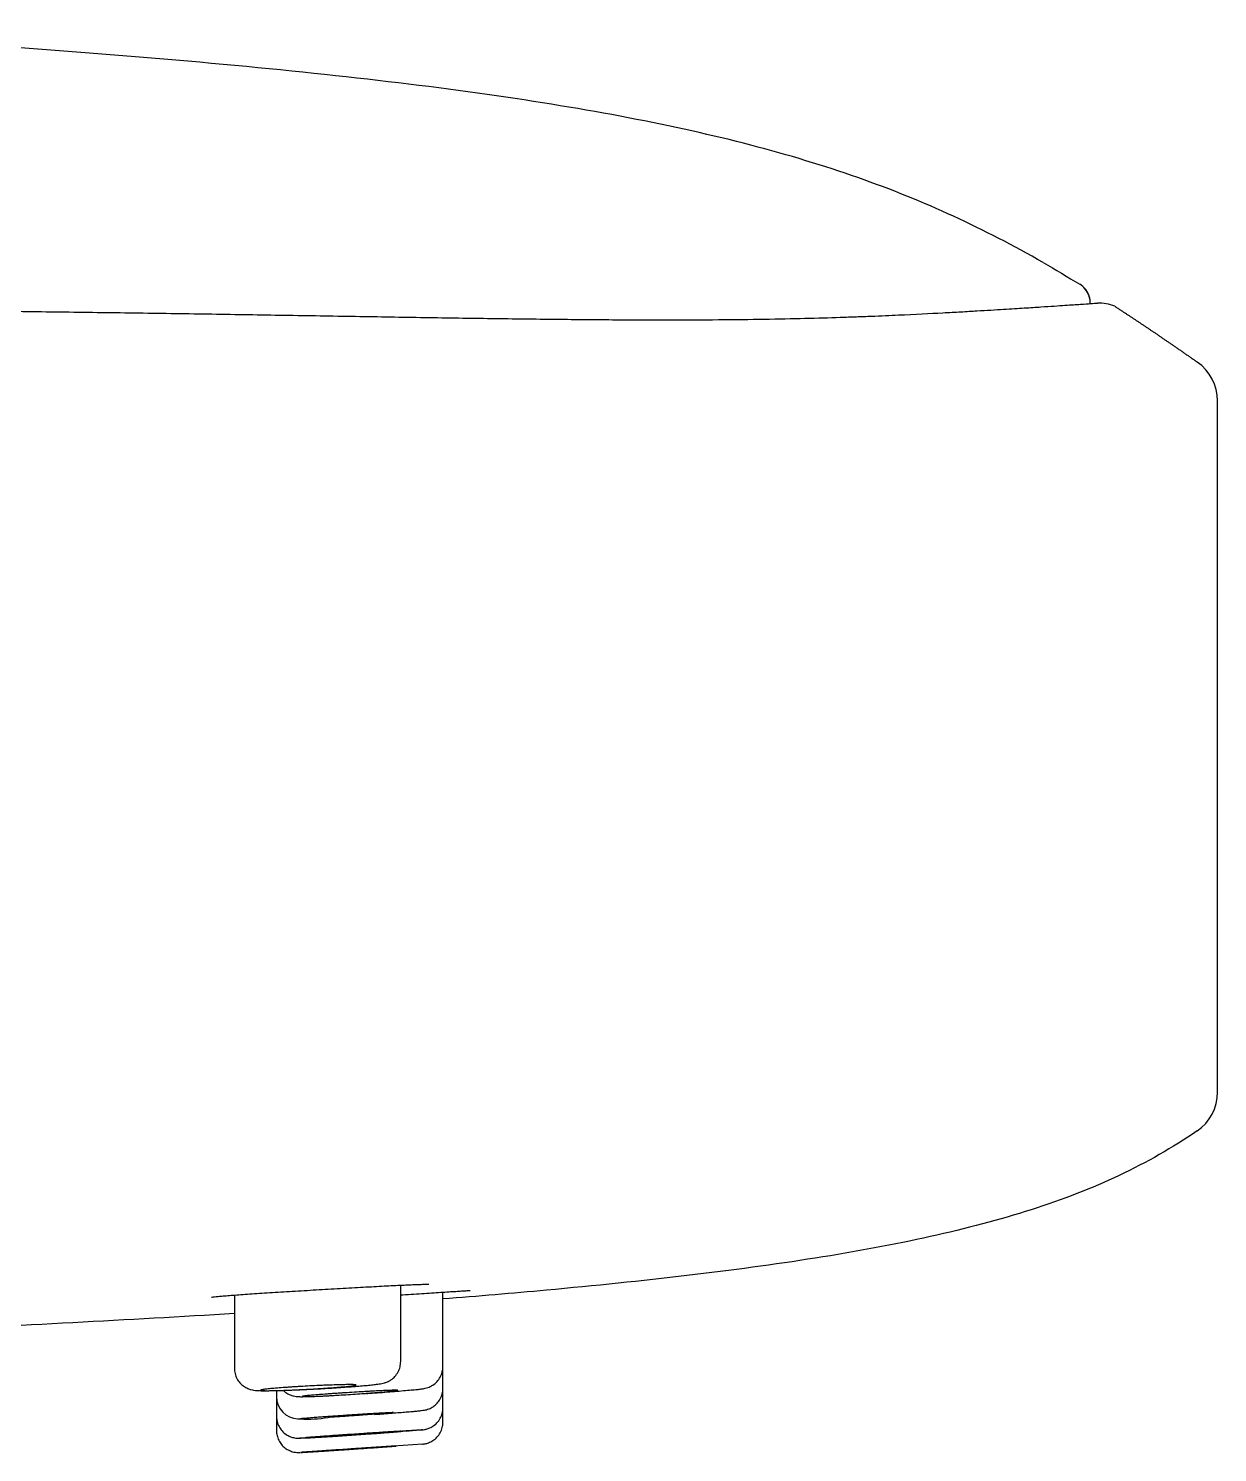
# Model space of a CAD drawing. Header units: millimetres. Extents: x 169 to 4368, y -1049 to 1924.
# Drawn here: x 532.024 to 534.739, y 1204.768 to 1208.019 of the extents above; entities that cross this region are included whole.
import ezdxf

# ---------------------------------------------------------------- set-up
doc = ezdxf.new("R2010")
doc.units = ezdxf.units.MM

msp = doc.modelspace()

# ---------------------------------------------------------------- linework, layer by layer
for p, q in [((534.4485, 1207.3913), (534.4483, 1207.3952)), ((534.4485, 1207.3913), (534.4483, 1207.3952)), ((534.7389, 1206.785), (534.7389, 1207.1691)), ((534.7389, 1205.5908), (534.7389, 1206.785)), ((532.874, 1204.9759), (532.874, 1205.1503)), ((532.4943, 1205.1277), (532.4943, 1204.9606)), ((532.9703, 1204.9641), (532.9703, 1205.1344)), ((532.9703, 1204.9146), (532.9703, 1204.9641)), ((532.9703, 1204.8701), (532.9703, 1204.9146)), ((532.5906, 1204.9097), (532.5906, 1204.8956)), ((532.5906, 1204.8956), (532.5906, 1204.8509)), ((532.5906, 1204.8509), (532.5906, 1204.8182)), ((532.9703, 1204.8374), (532.9703, 1204.8701)), ((532.9239, 1204.7875), (532.8575, 1204.7828))]:
    msp.add_line(p, q)
for centre, radius, start, end in [((534.3983, 1207.3928), 0.05, 39.2903, 58.5002), ((534.3982, 1207.3926), 0.0502, 3.0296, 44.4472), ((534.3982, 1207.3926), 0.0502, 3.0303, 42.5659), ((534.4677, 1207.2971), 0.0954, 67.4334, 91.7426), ((534.6305, 1207.169), 0.1085, 0.0621, 54.9697), ((534.6316, 1205.5909), 0.1074, 304.4124, 359.9354), ((532.6407, 1204.8957), 0.0502, 180.0436, 268.3074), ((532.6619, 1205.1283), 0.2837, 266.6376, 279.2736), ((532.6619, 1205.1283), 0.2837, 265.4084, 266.5819)]:
    msp.add_arc(centre, radius, start, end)
for points, knots in [([(534.3408, 1207.485), (534.2736, 1207.5234), (534.1387, 1207.5934), (533.922, 1207.6813), (533.6792, 1207.755), (533.4009, 1207.8171), (533.0794, 1207.8699), (532.7092, 1207.9153), (532.2864, 1207.9549), (531.9683, 1207.978), (531.6345, 1207.9997), (531.4599, 1208.0099), (531.2769, 1208.0194)], [0, 0, 0, 0, 0.111277, 0.222554, 0.333831, 0.445109, 0.556386, 0.667663, 0.77894, 0.890217, 0.890217, 1, 1, 1, 1]), ([(528.1116, 1207.3925), (528.3436, 1207.3922), (528.5757, 1207.3918), (529.0397, 1207.3909), (529.2717, 1207.3904), (529.7355, 1207.3891), (529.9674, 1207.3884), (530.3148, 1207.3869), (530.4306, 1207.3864), (530.662, 1207.3852), (530.7776, 1207.3845), (531.0085, 1207.383), (531.1239, 1207.3822), (531.3543, 1207.3804), (531.4692, 1207.3793), (531.6983, 1207.3771), (531.8125, 1207.3759), (531.983, 1207.3739), (532.0397, 1207.3732), (532.1528, 1207.3717), (532.2092, 1207.371), (532.3214, 1207.3694), (532.3772, 1207.3685), (532.4604, 1207.3673), (532.4881, 1207.3668), (532.5432, 1207.366), (532.5707, 1207.3655), (532.6527, 1207.3642), (532.7069, 1207.3633), (532.8139, 1207.3616), (532.8668, 1207.3607), (532.945, 1207.3595), (532.9709, 1207.3591), (533.0221, 1207.3583), (533.0981, 1207.3572), (533.1716, 1207.3563), (533.243, 1207.3555), (533.2666, 1207.3553), (533.3127, 1207.3549), (533.3353, 1207.3547), (533.4016, 1207.3543), (533.4439, 1207.3542), (533.5247, 1207.3542), (533.5632, 1207.3544), (533.6364, 1207.3549), (533.6712, 1207.3554), (533.77, 1207.3569), (533.8272, 1207.3584), (533.8904, 1207.3605), (533.9026, 1207.3609), (533.9262, 1207.3618), (533.9376, 1207.3622), (533.9707, 1207.3635), (533.9912, 1207.3644), (534.0488, 1207.367), (534.082, 1207.3687), (534.1188, 1207.3707), (534.126, 1207.3711), (534.1398, 1207.3719), (534.1465, 1207.3722), (534.1659, 1207.3733), (534.1781, 1207.374), (534.2123, 1207.376), (534.2323, 1207.3772), (534.2679, 1207.3794), (534.2837, 1207.3804), (534.3119, 1207.3822), (534.3244, 1207.383), (534.3469, 1207.3845), (534.3569, 1207.3852), (534.3749, 1207.3864), (534.383, 1207.387), (534.4048, 1207.3884), (534.4164, 1207.3892), (534.4355, 1207.3904), (534.4431, 1207.3909), (534.4557, 1207.3918), (534.4607, 1207.3922), (534.4648, 1207.3925)], [0, 0, 0, 0, 0.0625, 0.0625, 0.125, 0.125, 0.1875, 0.1875, 0.21875, 0.21875, 0.25, 0.25, 0.28125, 0.28125, 0.3125, 0.3125, 0.34375, 0.34375, 0.359375, 0.359375, 0.375, 0.375, 0.390625, 0.390625, 0.398438, 0.398438, 0.40625, 0.40625, 0.421875, 0.421875, 0.4375, 0.4375, 0.445313, 0.445313, 0.453125, 0.46875, 0.46875, 0.476563, 0.476563, 0.484375, 0.484375, 0.5, 0.5, 0.515625, 0.515625, 0.53125, 0.53125, 0.5625, 0.5625, 0.570313, 0.570313, 0.578125, 0.578125, 0.59375, 0.59375, 0.625, 0.625, 0.632813, 0.632813, 0.640625, 0.640625, 0.65625, 0.65625, 0.6875, 0.6875, 0.71875, 0.71875, 0.75, 0.75, 0.78125, 0.78125, 0.8125, 0.8125, 0.875, 0.875, 0.9375, 0.9375, 1, 1, 1, 1]), ([(534.6922, 1205.5023), (534.6361, 1205.464), (534.5774, 1205.4306), (534.4521, 1205.3715), (534.3854, 1205.3457), (534.2419, 1205.2996), (534.165, 1205.2793), (534.0007, 1205.2429), (533.9131, 1205.2267), (533.7278, 1205.1974), (533.6299, 1205.1842), (533.4249, 1205.16), (533.3177, 1205.149), (533.1296, 1205.1318), (533.0507, 1205.1251), (532.9703, 1205.1188)], [0, 0, 0, 0, 0.149401, 0.149401, 0.298812, 0.298812, 0.448224, 0.448224, 0.597635, 0.597635, 0.747047, 0.747047, 0.896459, 0.896459, 1, 1, 1, 1]), ([(532.4419, 1205.1229), (532.4419, 1205.1229), (532.4425, 1205.123), (532.4456, 1205.1235), (532.4524, 1205.1242), (532.4624, 1205.1252), (532.4754, 1205.1263), (532.4909, 1205.1275), (532.5089, 1205.1288), (532.5291, 1205.1302), (532.5513, 1205.1317), (532.575, 1205.1332), (532.6002, 1205.1348), (532.6265, 1205.1364), (532.6535, 1205.1381), (532.681, 1205.1397), (532.7085, 1205.1413), (532.7359, 1205.1429), (532.7627, 1205.1444), (532.7886, 1205.1459), (532.8133, 1205.1472), (532.8366, 1205.1485), (532.858, 1205.1495), (532.8775, 1205.1505), (532.8947, 1205.1513), (532.9094, 1205.1518), (532.9213, 1205.1522), (532.9302, 1205.1524), (532.9339, 1205.1524), (532.9355, 1205.1524)], [0, 0, 0, 0, 0.013578, 0.045331, 0.081588, 0.119283, 0.157516, 0.195931, 0.234426, 0.273069, 0.31171, 0.350344, 0.389083, 0.427787, 0.466524, 0.505217, 0.543968, 0.582674, 0.621411, 0.660125, 0.698741, 0.73742, 0.776036, 0.814581, 0.853002, 0.891393, 0.929393, 0.966835, 1, 1, 1, 1]), ([(532.9355, 1205.1524), (532.9355, 1205.1524), (532.9357, 1205.1524), (532.936, 1205.1524), (532.9363, 1205.1524), (532.9365, 1205.1524), (532.9368, 1205.1524), (532.937, 1205.1524), (532.9372, 1205.1524), (532.9374, 1205.1524), (532.9375, 1205.1524), (532.9376, 1205.1523), (532.9378, 1205.1523), (532.9378, 1205.1523), (532.9379, 1205.1523), (532.9379, 1205.1523), (532.938, 1205.1523), (532.938, 1205.1523), (532.938, 1205.1523)], [0, 0, 0, 0, 0.045498, 0.120857, 0.195252, 0.26848, 0.340449, 0.411063, 0.480222, 0.547824, 0.613767, 0.677951, 0.740281, 0.800669, 0.859039, 0.915328, 0.96949, 1, 1, 1, 1]), ([(532.874, 1205.1281), (532.8757, 1205.1282), (532.8859, 1205.1288), (532.9044, 1205.13), (532.9282, 1205.1316), (532.9504, 1205.1331), (532.9705, 1205.1344), (532.9884, 1205.1355), (533.0038, 1205.1365), (533.0164, 1205.1373), (533.0264, 1205.1379), (533.0307, 1205.1381), (533.0327, 1205.1382)], [0, 0, 0, 0, 0.0206468, 0.1302486, 0.239932, 0.349582, 0.4590551, 0.5682601, 0.6776278, 0.7863612, 0.8946623, 1, 1, 1, 1]), ([(532.4943, 1205.0856), (532.373, 1205.0781), (532.2498, 1205.0711), (531.9995, 1205.0578), (531.8724, 1205.0515), (531.7105, 1205.0439), (531.6759, 1205.0423), (531.6412, 1205.0408)], [0, 0, 0, 0, 0.4360712, 0.4360712, 0.8792363, 0.8792363, 1, 1, 1, 1]), ([(532.4943, 1204.9606), (532.4943, 1204.9562), (532.4953, 1204.9488), (532.4996, 1204.9369), (532.5065, 1204.9271), (532.5152, 1204.9193), (532.5242, 1204.9144), (532.5325, 1204.9116), (532.5399, 1204.9103), (532.5473, 1204.9096), (532.557, 1204.9093), (532.5705, 1204.9094), (532.585, 1204.9096), (532.6014, 1204.91), (532.6195, 1204.9106), (532.6389, 1204.9114), (532.6593, 1204.9123), (532.6802, 1204.9134), (532.7013, 1204.9146), (532.7221, 1204.9158), (532.7422, 1204.9172), (532.7611, 1204.9185), (532.7785, 1204.9199), (532.7942, 1204.9213), (532.8079, 1204.9226), (532.8204, 1204.9241), (532.8286, 1204.9253), (532.836, 1204.9269), (532.8437, 1204.9295), (532.8525, 1204.9342), (532.8613, 1204.9418), (532.8686, 1204.9519), (532.873, 1204.964), (532.874, 1204.9715), (532.874, 1204.9759)], [0, 0, 0, 0, 0.021681, 0.043815, 0.06569, 0.086995, 0.106379, 0.122838, 0.140061, 0.17044, 0.222687, 0.263623, 0.302465, 0.340762, 0.378732, 0.416623, 0.454313, 0.492089, 0.529782, 0.567549, 0.60533, 0.64326, 0.681331, 0.719713, 0.758919, 0.800485, 0.852102, 0.875602, 0.892666, 0.911123, 0.932966, 0.955735, 0.9785, 1, 1, 1, 1]), ([(532.9084, 1204.9119), (532.9122, 1204.9123), (532.9194, 1204.9131), (532.9255, 1204.9139), (532.9319, 1204.9152), (532.9394, 1204.9176), (532.9484, 1204.9222), (532.9575, 1204.9299), (532.9649, 1204.9402), (532.9693, 1204.9523), (532.9703, 1204.9598), (532.9703, 1204.9641)], [0, 0, 0, 0, 0.178803, 0.383163, 0.464045, 0.529157, 0.609999, 0.707691, 0.808407, 0.908033, 1, 1, 1, 1]), ([(532.6722, 1204.9204), (532.6794, 1204.9208), (532.6864, 1204.9211), (532.6966, 1204.9216), (532.7, 1204.9217), (532.7067, 1204.922), (532.71, 1204.9221), (532.7195, 1204.9224), (532.7255, 1204.9226), (532.7339, 1204.9229), (532.7366, 1204.9229), (532.7418, 1204.9231), (532.7442, 1204.9231), (532.7511, 1204.9232), (532.7552, 1204.9233), (532.7604, 1204.9232), (532.762, 1204.9232), (532.7648, 1204.9232), (532.7673, 1204.9231), (532.7692, 1204.923), (532.7707, 1204.9228), (532.7712, 1204.9227), (532.7724, 1204.9225), (532.7725, 1204.9222), (532.7716, 1204.9219), (532.7711, 1204.9217), (532.7698, 1204.9214), (532.769, 1204.9213), (532.766, 1204.9208), (532.7634, 1204.9204), (532.7585, 1204.9198), (532.7566, 1204.9196), (532.7527, 1204.9192), (532.7506, 1204.919), (532.744, 1204.9184), (532.739, 1204.918), (532.728, 1204.917), (532.7221, 1204.9166), (532.7128, 1204.9159), (532.7096, 1204.9157), (532.703, 1204.9152), (532.6996, 1204.915), (532.6894, 1204.9143), (532.6824, 1204.9139), (532.6682, 1204.9131), (532.6609, 1204.9127), (532.6467, 1204.9119), (532.6397, 1204.9116), (532.6294, 1204.9111), (532.6259, 1204.911), (532.6193, 1204.9107), (532.6128, 1204.9104), (532.6066, 1204.9102), (532.6006, 1204.91), (532.5977, 1204.9099), (532.5892, 1204.9097), (532.5841, 1204.9096), (532.5772, 1204.9095), (532.575, 1204.9095), (532.5709, 1204.9094), (532.569, 1204.9094), (532.5638, 1204.9095), (532.561, 1204.9095), (532.5577, 1204.9097), (532.5568, 1204.9098), (532.5553, 1204.9099), (532.5547, 1204.91), (532.5535, 1204.9103), (532.5534, 1204.9105), (532.5546, 1204.9111), (532.5559, 1204.9114), (532.5589, 1204.9119), (532.56, 1204.9121), (532.5627, 1204.9124), (532.5642, 1204.9126), (532.5691, 1204.9132), (532.573, 1204.9136), (532.5819, 1204.9145), (532.587, 1204.9149), (532.5979, 1204.9158), (532.6037, 1204.9162), (532.6131, 1204.9169), (532.6164, 1204.9171), (532.6229, 1204.9176), (532.6296, 1204.918), (532.6365, 1204.9184), (532.6435, 1204.9188), (532.647, 1204.919), (532.6578, 1204.9197), (532.665, 1204.92), (532.6722, 1204.9204)], [0, 0, 0, 0, 0.03125, 0.03125, 0.046875, 0.046875, 0.0625, 0.0625, 0.09375, 0.09375, 0.109375, 0.109375, 0.125, 0.125, 0.15625, 0.15625, 0.171875, 0.171875, 0.1875, 0.203125, 0.203125, 0.21875, 0.21875, 0.25, 0.25, 0.265625, 0.265625, 0.28125, 0.28125, 0.3125, 0.3125, 0.328125, 0.328125, 0.34375, 0.34375, 0.375, 0.375, 0.40625, 0.40625, 0.421875, 0.421875, 0.4375, 0.4375, 0.46875, 0.46875, 0.5, 0.5, 0.53125, 0.53125, 0.546875, 0.546875, 0.5625, 0.578125, 0.578125, 0.59375, 0.59375, 0.625, 0.625, 0.640625, 0.640625, 0.65625, 0.65625, 0.6875, 0.6875, 0.703125, 0.703125, 0.71875, 0.71875, 0.75, 0.75, 0.78125, 0.78125, 0.796875, 0.796875, 0.8125, 0.8125, 0.84375, 0.84375, 0.875, 0.875, 0.90625, 0.90625, 0.921875, 0.921875, 0.9375, 0.953125, 0.953125, 0.96875, 0.96875, 1, 1, 1, 1]), ([(532.8144, 1204.8553), (532.8167, 1204.8554), (532.8257, 1204.8561), (532.8408, 1204.8572), (532.8591, 1204.8586), (532.8758, 1204.8599), (532.8906, 1204.8612), (532.9034, 1204.8623), (532.914, 1204.8633), (532.922, 1204.8642), (532.9263, 1204.8647), (532.9321, 1204.8658), (532.9397, 1204.8682), (532.9485, 1204.8727), (532.9575, 1204.8805), (532.9647, 1204.8904), (532.9693, 1204.9025), (532.9703, 1204.9101), (532.9703, 1204.9146)], [0, 0, 0, 0, 0.028066, 0.110165, 0.192321, 0.274673, 0.357159, 0.440398, 0.525203, 0.618716, 0.699452, 0.730653, 0.760765, 0.80273, 0.851206, 0.901472, 0.9511, 1, 1, 1, 1]), ([(532.6058, 1204.9102), (532.6078, 1204.9083), (532.6127, 1204.9042), (532.6209, 1204.8998), (532.6294, 1204.8971), (532.6362, 1204.8961), (532.6422, 1204.8957), (532.6463, 1204.8957), (532.6496, 1204.8957)], [0, 0, 0, 0, 0.111102, 0.264781, 0.387836, 0.495934, 0.652921, 1, 1, 1, 1]), ([(532.7682, 1204.9059), (532.7754, 1204.9063), (532.7824, 1204.9067), (532.7927, 1204.9073), (532.796, 1204.9075), (532.8027, 1204.9079), (532.806, 1204.9081), (532.8155, 1204.9086), (532.8215, 1204.9089), (532.8298, 1204.9093), (532.8325, 1204.9094), (532.8376, 1204.9096), (532.8401, 1204.9097), (532.8469, 1204.91), (532.8509, 1204.9102), (532.8561, 1204.9103), (532.8577, 1204.9104), (532.8604, 1204.9104), (532.8629, 1204.9104), (532.8647, 1204.9104), (532.8661, 1204.9104), (532.8667, 1204.9103), (532.8678, 1204.9102), (532.8679, 1204.9101), (532.8669, 1204.9098), (532.8664, 1204.9097), (532.865, 1204.9095), (532.8642, 1204.9094), (532.8611, 1204.909), (532.8585, 1204.9086), (532.8535, 1204.9081), (532.8516, 1204.908), (532.8477, 1204.9076), (532.8456, 1204.9074), (532.8388, 1204.9068), (532.8338, 1204.9064), (532.8227, 1204.9055), (532.8168, 1204.905), (532.8075, 1204.9043), (532.8042, 1204.904), (532.7976, 1204.9036), (532.7942, 1204.9033), (532.784, 1204.9026), (532.777, 1204.9021), (532.7628, 1204.9012), (532.7556, 1204.9007), (532.7414, 1204.8998), (532.7344, 1204.8994), (532.724, 1204.8988), (532.7206, 1204.8986), (532.714, 1204.8982), (532.7075, 1204.8979), (532.7014, 1204.8975), (532.6954, 1204.8972), (532.6925, 1204.8971), (532.684, 1204.8967), (532.679, 1204.8965), (532.6721, 1204.8962), (532.67, 1204.8962), (532.6659, 1204.896), (532.664, 1204.896), (532.6589, 1204.8958), (532.6561, 1204.8958), (532.6529, 1204.8958), (532.652, 1204.8958), (532.6505, 1204.8959), (532.65, 1204.8959), (532.6488, 1204.8961), (532.6488, 1204.8962), (532.6501, 1204.8966), (532.6514, 1204.8968), (532.6545, 1204.8972), (532.6556, 1204.8974), (532.6583, 1204.8977), (532.6599, 1204.8979), (532.6649, 1204.8984), (532.6688, 1204.8987), (532.6777, 1204.8995), (532.6829, 1204.8999), (532.6938, 1204.9008), (532.6997, 1204.9013), (532.7091, 1204.902), (532.7124, 1204.9022), (532.719, 1204.9027), (532.7257, 1204.9031), (532.7326, 1204.9036), (532.7396, 1204.9041), (532.7431, 1204.9043), (532.7539, 1204.905), (532.761, 1204.9054), (532.7682, 1204.9059)], [0, 0, 0, 0, 0.03125, 0.03125, 0.046875, 0.046875, 0.0625, 0.0625, 0.09375, 0.09375, 0.109375, 0.109375, 0.125, 0.125, 0.15625, 0.15625, 0.171875, 0.171875, 0.1875, 0.203125, 0.203125, 0.21875, 0.21875, 0.25, 0.25, 0.265625, 0.265625, 0.28125, 0.28125, 0.3125, 0.3125, 0.328125, 0.328125, 0.34375, 0.34375, 0.375, 0.375, 0.40625, 0.40625, 0.421875, 0.421875, 0.4375, 0.4375, 0.46875, 0.46875, 0.5, 0.5, 0.53125, 0.53125, 0.546875, 0.546875, 0.5625, 0.578125, 0.578125, 0.59375, 0.59375, 0.625, 0.625, 0.640625, 0.640625, 0.65625, 0.65625, 0.6875, 0.6875, 0.703125, 0.703125, 0.71875, 0.71875, 0.75, 0.75, 0.78125, 0.78125, 0.796875, 0.796875, 0.8125, 0.8125, 0.84375, 0.84375, 0.875, 0.875, 0.90625, 0.90625, 0.921875, 0.921875, 0.9375, 0.953125, 0.953125, 0.96875, 0.96875, 1, 1, 1, 1]), ([(532.7963, 1204.903), (532.8004, 1204.9033), (532.8125, 1204.9042), (532.8323, 1204.9056), (532.8548, 1204.9074), (532.8758, 1204.9091), (532.8937, 1204.9106), (532.904, 1204.9115), (532.9084, 1204.9119)], [0, 0, 0, 0, 0.095166, 0.281726, 0.468031, 0.655085, 0.842615, 1, 1, 1, 1]), ([(532.5906, 1204.8509), (532.5906, 1204.8465), (532.5915, 1204.8391), (532.5959, 1204.8272), (532.6028, 1204.8174), (532.6118, 1204.8094), (532.6216, 1204.8043), (532.6303, 1204.8017), (532.6374, 1204.8009), (532.6421, 1204.8008), (532.6438, 1204.8009), (532.6453, 1204.8009)], [0, 0, 0, 0, 0.1202809, 0.2421601, 0.3627196, 0.4814935, 0.596408, 0.6924977, 0.7556011, 0.8226652, 1, 1, 1, 1]), ([(532.6451, 1204.8461), (532.6486, 1204.8464), (532.6536, 1204.8468), (532.6616, 1204.8475), (532.6633, 1204.8476), (532.6668, 1204.8479), (532.6686, 1204.8481), (532.6743, 1204.8485), (532.6784, 1204.8488), (532.687, 1204.8495), (532.6917, 1204.8498), (532.7012, 1204.8505), (532.7061, 1204.8509), (532.7138, 1204.8514), (532.7163, 1204.8516), (532.7216, 1204.852), (532.7242, 1204.8521), (532.7323, 1204.8527), (532.743, 1204.8534), (532.7538, 1204.8541), (532.7647, 1204.8549), (532.7701, 1204.8552), (532.7806, 1204.8559), (532.7857, 1204.8562), (532.7932, 1204.8567), (532.7957, 1204.8568), (532.8006, 1204.8571), (532.8029, 1204.8573), (532.8099, 1204.8577), (532.8143, 1204.8579), (532.8226, 1204.8584), (532.8266, 1204.8586), (532.8338, 1204.859), (532.8371, 1204.8592), (532.8416, 1204.8594), (532.843, 1204.8595), (532.8456, 1204.8596), (532.8468, 1204.8597), (532.8525, 1204.8599), (532.8555, 1204.86), (532.8573, 1204.8599), (532.8576, 1204.8599), (532.8579, 1204.8599), (532.8579, 1204.8598), (532.8578, 1204.8597), (532.8573, 1204.8596), (532.8555, 1204.8593), (532.8542, 1204.8592), (532.8508, 1204.8588), (532.8487, 1204.8586), (532.8451, 1204.8583), (532.8438, 1204.8582), (532.841, 1204.8579), (532.8395, 1204.8578), (532.8348, 1204.8574), (532.8313, 1204.8571), (532.8239, 1204.8565), (532.8198, 1204.8561), (532.8112, 1204.8554), (532.8021, 1204.8547), (532.7923, 1204.854), (532.7847, 1204.8535), (532.7821, 1204.8533), (532.7768, 1204.8529), (532.7742, 1204.8527), (532.7663, 1204.8521), (532.7609, 1204.8518), (532.7501, 1204.851), (532.7446, 1204.8507), (532.7338, 1204.8499), (532.7285, 1204.8496), (532.7179, 1204.8489), (532.7127, 1204.8486), (532.7076, 1204.8483)], [0, 0, 0, 0, 0.0625, 0.0625, 0.078125, 0.078125, 0.09375, 0.09375, 0.125, 0.125, 0.15625, 0.15625, 0.1875, 0.1875, 0.203125, 0.203125, 0.21875, 0.21875, 0.25, 0.28125, 0.28125, 0.3125, 0.3125, 0.34375, 0.34375, 0.359375, 0.359375, 0.375, 0.375, 0.40625, 0.40625, 0.4375, 0.4375, 0.46875, 0.46875, 0.484375, 0.484375, 0.5, 0.5, 0.5625, 0.5625, 0.578125, 0.578125, 0.59375, 0.59375, 0.625, 0.625, 0.65625, 0.65625, 0.6875, 0.6875, 0.703125, 0.703125, 0.71875, 0.71875, 0.75, 0.75, 0.78125, 0.78125, 0.8125, 0.84375, 0.84375, 0.859375, 0.859375, 0.875, 0.875, 0.90625, 0.90625, 0.9375, 0.9375, 0.96875, 0.96875, 1, 1, 1, 1]), ([(532.9229, 1204.82), (532.9229, 1204.82), (532.9243, 1204.8202), (532.9259, 1204.8203), (532.9314, 1204.8213), (532.9393, 1204.8236), (532.9481, 1204.8281), (532.9574, 1204.8359), (532.9647, 1204.8459), (532.9693, 1204.8581), (532.9703, 1204.8657), (532.9703, 1204.8701)], [0, 0, 0, 0, 0.001397, 0.189756, 0.260444, 0.341844, 0.457649, 0.590354, 0.729687, 0.867055, 1, 1, 1, 1]), ([(532.5906, 1204.8182), (532.5905, 1204.8142), (532.5914, 1204.8073), (532.5952, 1204.796), (532.6015, 1204.7864), (532.6098, 1204.7782), (532.6195, 1204.7725), (532.6287, 1204.7693), (532.6364, 1204.7683), (532.6415, 1204.7682), (532.6427, 1204.7683), (532.6436, 1204.7683), (532.644, 1204.7683)], [0, 0, 0, 0, 0.117405, 0.243416, 0.368154, 0.49124, 0.612025, 0.726969, 0.808277, 0.85427, 0.925966, 1, 1, 1, 1]), ([(532.7686, 1204.8104), (532.7595, 1204.8098), (532.7414, 1204.8085), (532.7161, 1204.8067), (532.6932, 1204.8051), (532.6739, 1204.8037), (532.6588, 1204.8025), (532.6485, 1204.8016), (532.6434, 1204.8011), (532.6438, 1204.8009), (532.6494, 1204.801), (532.6604, 1204.8015), (532.6759, 1204.8024), (532.6957, 1204.8035), (532.7188, 1204.805), (532.7444, 1204.8066), (532.7715, 1204.8084), (532.7991, 1204.8103), (532.8261, 1204.8123), (532.8515, 1204.8141), (532.8744, 1204.8159), (532.8937, 1204.8174), (532.9089, 1204.8187), (532.9192, 1204.8196), (532.9244, 1204.8202), (532.924, 1204.8203), (532.9184, 1204.8201), (532.9074, 1204.8195), (532.8918, 1204.8186), (532.872, 1204.8173), (532.8489, 1204.8158), (532.8233, 1204.8141), (532.7962, 1204.8123), (532.7777, 1204.811), (532.7686, 1204.8104)], [0, 0, 0, 0, 0.031295, 0.062595, 0.093826, 0.125074, 0.156324, 0.187607, 0.218823, 0.25009, 0.281281, 0.312528, 0.343713, 0.374951, 0.406145, 0.437385, 0.468603, 0.499857, 0.53111, 0.562384, 0.593684, 0.624998, 0.656205, 0.687439, 0.718658, 0.749924, 0.781158, 0.812452, 0.843659, 0.874924, 0.906119, 0.93736, 0.968671, 1, 1, 1, 1]), ([(532.7742, 1204.8105), (532.7814, 1204.811), (532.7884, 1204.8115), (532.7987, 1204.8122), (532.8021, 1204.8124), (532.8087, 1204.8128), (532.812, 1204.813), (532.8216, 1204.8137), (532.8276, 1204.814), (532.836, 1204.8146), (532.8387, 1204.8147), (532.8439, 1204.8151), (532.8463, 1204.8152), (532.8533, 1204.8156), (532.8573, 1204.8159), (532.8626, 1204.8162), (532.8642, 1204.8163), (532.8671, 1204.8164), (532.8696, 1204.8166), (532.8714, 1204.8166), (532.873, 1204.8167), (532.8735, 1204.8167), (532.8748, 1204.8167), (532.8749, 1204.8167), (532.874, 1204.8165), (532.8736, 1204.8165), (532.8723, 1204.8163), (532.8715, 1204.8162), (532.8685, 1204.816), (532.8659, 1204.8157), (532.861, 1204.8153), (532.8592, 1204.8152), (532.8553, 1204.8148), (532.8532, 1204.8147), (532.8466, 1204.8141), (532.8416, 1204.8138), (532.8306, 1204.8129), (532.8248, 1204.8125), (532.8154, 1204.8118), (532.8122, 1204.8115), (532.8057, 1204.8111), (532.8023, 1204.8108), (532.7921, 1204.8101), (532.7851, 1204.8096), (532.7709, 1204.8086), (532.7637, 1204.8081), (532.7494, 1204.8071), (532.7424, 1204.8067), (532.7321, 1204.806), (532.7287, 1204.8058), (532.722, 1204.8053), (532.7155, 1204.8049), (532.7093, 1204.8045), (532.7033, 1204.8042), (532.7004, 1204.804), (532.6919, 1204.8035), (532.6868, 1204.8032), (532.6798, 1204.8028), (532.6776, 1204.8027), (532.6735, 1204.8024), (532.6716, 1204.8023), (532.6664, 1204.8021), (532.6635, 1204.8019), (532.6602, 1204.8018), (532.6593, 1204.8018), (532.6577, 1204.8017), (532.6572, 1204.8017), (532.6559, 1204.8017), (532.6558, 1204.8018), (532.6567, 1204.8019), (532.6571, 1204.802), (532.6584, 1204.8021), (532.66, 1204.8023), (532.6623, 1204.8025), (532.6649, 1204.8027), (532.6664, 1204.8028), (532.6713, 1204.8032), (532.6752, 1204.8035), (532.684, 1204.8042), (532.6891, 1204.8046), (532.7, 1204.8054), (532.7058, 1204.8058), (532.7152, 1204.8065), (532.7185, 1204.8067), (532.725, 1204.8071), (532.7317, 1204.8076), (532.7386, 1204.8081), (532.7455, 1204.8086), (532.7491, 1204.8088), (532.7598, 1204.8095), (532.767, 1204.81), (532.7742, 1204.8105)], [0, 0, 0, 0, 0.03125, 0.03125, 0.046875, 0.046875, 0.0625, 0.0625, 0.09375, 0.09375, 0.109375, 0.109375, 0.125, 0.125, 0.15625, 0.15625, 0.171875, 0.171875, 0.1875, 0.203125, 0.203125, 0.21875, 0.21875, 0.25, 0.25, 0.265625, 0.265625, 0.28125, 0.28125, 0.3125, 0.3125, 0.328125, 0.328125, 0.34375, 0.34375, 0.375, 0.375, 0.40625, 0.40625, 0.421875, 0.421875, 0.4375, 0.4375, 0.46875, 0.46875, 0.5, 0.5, 0.53125, 0.53125, 0.546875, 0.546875, 0.5625, 0.578125, 0.578125, 0.59375, 0.59375, 0.625, 0.625, 0.640625, 0.640625, 0.65625, 0.65625, 0.6875, 0.6875, 0.703125, 0.703125, 0.71875, 0.71875, 0.75, 0.75, 0.765625, 0.765625, 0.78125, 0.796875, 0.796875, 0.8125, 0.8125, 0.84375, 0.84375, 0.875, 0.875, 0.90625, 0.90625, 0.921875, 0.921875, 0.9375, 0.953125, 0.953125, 0.96875, 0.96875, 1, 1, 1, 1]), ([(532.9239, 1204.7875), (532.9241, 1204.7875), (532.9247, 1204.7875), (532.9254, 1204.7876), (532.9307, 1204.7883), (532.9388, 1204.7906), (532.9479, 1204.7952), (532.9574, 1204.8031), (532.9646, 1204.813), (532.9693, 1204.8252), (532.9703, 1204.8328), (532.9703, 1204.8374)], [0, 0, 0, 0, 0.023314, 0.13623, 0.189648, 0.283391, 0.416075, 0.558369, 0.707731, 0.854901, 1, 1, 1, 1]), ([(532.6449, 1204.7684), (532.6448, 1204.7684), (532.6454, 1204.7685), (532.6474, 1204.7686), (532.6482, 1204.7687), (532.6502, 1204.7688), (532.6513, 1204.7689), (532.6553, 1204.7692), (532.6586, 1204.7694), (532.6644, 1204.7698), (532.6665, 1204.77), (532.671, 1204.7703), (532.6734, 1204.7705), (532.6808, 1204.771), (532.6863, 1204.7713), (532.6952, 1204.7719), (532.6982, 1204.7721), (532.7045, 1204.7726), (532.7109, 1204.773), (532.7176, 1204.7734), (532.7244, 1204.7739), (532.7279, 1204.7741), (532.7384, 1204.7748), (532.7455, 1204.7753), (532.7562, 1204.776), (532.7597, 1204.7763), (532.7669, 1204.7768), (532.7705, 1204.777), (532.781, 1204.7777), (532.7879, 1204.7782), (532.7978, 1204.7788), (532.8011, 1204.7791), (532.8075, 1204.7795), (532.8106, 1204.7797), (532.8196, 1204.7803), (532.8252, 1204.7807), (532.8355, 1204.7814), (532.8401, 1204.7817), (532.8462, 1204.7821), (532.8481, 1204.7822), (532.8516, 1204.7824), (532.8532, 1204.7825), (532.8575, 1204.7828), (532.8596, 1204.7829), (532.8626, 1204.7831), (532.8635, 1204.7832), (532.8637, 1204.7831), (532.8631, 1204.7831), (532.8611, 1204.7829), (532.8603, 1204.7828), (532.8583, 1204.7827), (532.856, 1204.7825), (532.8531, 1204.7823), (532.8498, 1204.782), (532.848, 1204.7819), (532.8421, 1204.7815), (532.8377, 1204.7812), (532.8302, 1204.7806), (532.8276, 1204.7804), (532.8221, 1204.78), (532.8192, 1204.7798), (532.8104, 1204.7792), (532.8042, 1204.7788), (532.7943, 1204.7781), (532.791, 1204.7778), (532.7841, 1204.7774), (532.7807, 1204.7771), (532.7702, 1204.7764), (532.7632, 1204.7759), (532.7488, 1204.7749), (532.7416, 1204.7745), (532.7311, 1204.7738), (532.7276, 1204.7735), (532.7208, 1204.7731), (532.7173, 1204.7728), (532.7073, 1204.7722), (532.701, 1204.7718), (532.689, 1204.771), (532.6833, 1204.7707), (532.673, 1204.77), (532.6684, 1204.7697), (532.6623, 1204.7694), (532.6604, 1204.7692), (532.6569, 1204.769), (532.6553, 1204.7689), (532.6511, 1204.7687), (532.6489, 1204.7686), (532.6458, 1204.7684), (532.645, 1204.7684), (532.6449, 1204.7684)], [0, 0, 0, 0, 0.03125, 0.03125, 0.046875, 0.046875, 0.0625, 0.0625, 0.09375, 0.09375, 0.109375, 0.109375, 0.125, 0.125, 0.15625, 0.15625, 0.171875, 0.171875, 0.1875, 0.203125, 0.203125, 0.21875, 0.21875, 0.25, 0.25, 0.265625, 0.265625, 0.28125, 0.28125, 0.3125, 0.3125, 0.328125, 0.328125, 0.34375, 0.34375, 0.375, 0.375, 0.40625, 0.40625, 0.421875, 0.421875, 0.4375, 0.4375, 0.46875, 0.46875, 0.5, 0.5, 0.53125, 0.53125, 0.546875, 0.546875, 0.5625, 0.578125, 0.578125, 0.59375, 0.59375, 0.625, 0.625, 0.640625, 0.640625, 0.65625, 0.65625, 0.6875, 0.6875, 0.703125, 0.703125, 0.71875, 0.71875, 0.75, 0.75, 0.78125, 0.78125, 0.796875, 0.796875, 0.8125, 0.8125, 0.84375, 0.84375, 0.875, 0.875, 0.90625, 0.90625, 0.921875, 0.921875, 0.9375, 0.9375, 0.96875, 0.96875, 1, 1, 1, 1])]:
    msp.add_open_spline(points, degree=3, knots=knots)
for points, degree in [([(534.3408, 1207.485), (534.3689, 1207.4689), (534.3968, 1207.4523), (534.4244, 1207.4354)], 3), ([(534.5043, 1207.3852), (534.5498, 1207.3558), (534.596, 1207.3248), (534.6435, 1207.2922), (534.6927, 1207.2578)], 4)]:
    msp.add_open_spline(points, degree=degree)

doc.saveas('drawing.dxf')
